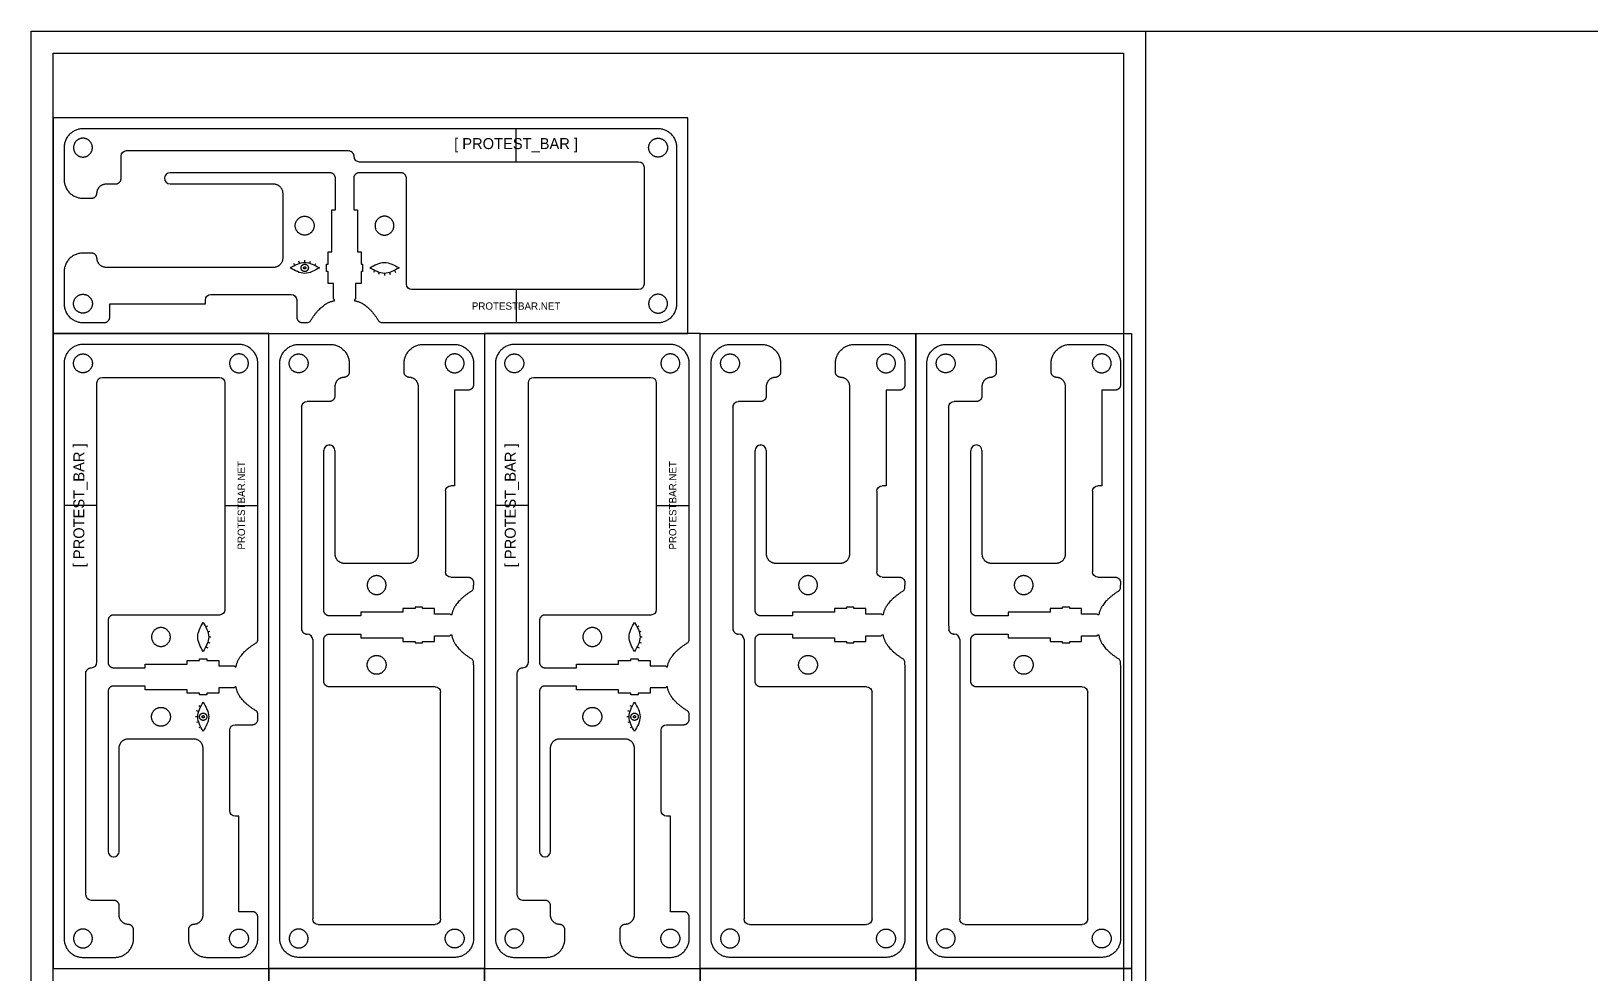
# Model space of a CAD drawing. Header units: millimetres. Extents: x 239 to 3341, y -97 to 676.
# Drawn here: x 2121.4 to 2548, y 255 to 512.8 of the extents above; entities that cross this region are included whole.
import ezdxf

# ---------------------------------------------------------------- set-up
doc = ezdxf.new("R2010")
doc.units = ezdxf.units.MM
doc.layers.add('Default', color=7, linetype='Continuous')
doc.layers.add('ESP', color=7, linetype='Continuous')

msp = doc.modelspace()

# ---------------------------------------------------------------- linework, layer by layer
at = {"color": 3}
for p, q in [((2193.44, 448.75), (2193.17, 449.28)), ((2194.76, 449.31), (2194.57, 449.88)), ((2196.17, 449.56), (2196.17, 450.15)), ((2197.58, 449.32), (2197.77, 449.88)), ((2198.91, 448.76), (2199.18, 449.29)), ((2215.26, 447.36), (2215, 446.83)), ((2216.59, 446.8), (2216.41, 446.23)), ((2218, 446.56), (2218, 445.96)), ((2219.41, 446.81), (2219.6, 446.24)), ((2220.74, 447.37), (2221.01, 446.84)), ((2169.1, 349.85), (2169.63, 350.12)), ((2287.1, 349.85), (2287.63, 350.12)), ((2169.67, 348.53), (2170.23, 348.71)), ((2169.67, 345.7), (2170.24, 345.52)), ((2169.92, 347.11), (2170.51, 347.12)), ((2287.67, 348.53), (2288.23, 348.71)), ((2287.67, 345.7), (2288.24, 345.52)), ((2287.92, 347.11), (2288.51, 347.12)), ((2169.11, 344.38), (2169.64, 344.11)), ((2287.11, 344.38), (2287.64, 344.11)), ((2166.91, 325.28), (2166.32, 325.28)), ((2167.15, 326.7), (2166.59, 326.88)), ((2167.72, 328.02), (2167.19, 328.29)), ((2284.91, 325.28), (2284.32, 325.28)), ((2285.15, 326.7), (2284.59, 326.88)), ((2285.72, 328.02), (2285.19, 328.29)), ((2167.16, 323.87), (2166.6, 323.68)), ((2167.73, 322.55), (2167.2, 322.28)), ((2285.16, 323.87), (2284.6, 323.68)), ((2285.73, 322.55), (2285.2, 322.28))]:
    msp.add_line(p, q, dxfattribs=at)
for points in [[(2192.17, 448.06), (2193.51, 448.81), (2196.18, 450.31), (2198.86, 448.81), (2200.2, 448.06)], [(2200.2, 448.06), (2198.86, 447.31), (2196.18, 445.81), (2193.51, 447.31), (2192.17, 448.06)], [(2213.98, 448.06), (2215.32, 448.81), (2217.99, 450.31), (2220.67, 448.81), (2222, 448.06)], [(2222, 448.06), (2220.67, 447.31), (2217.99, 445.81), (2215.32, 447.31), (2213.98, 448.06)], [(2168.41, 343.09), (2167.66, 344.43), (2166.16, 347.1), (2167.66, 349.78), (2168.41, 351.11)], [(2168.41, 351.11), (2169.16, 349.78), (2170.67, 347.1), (2169.16, 344.43), (2168.41, 343.09)], [(2286.41, 343.09), (2285.66, 344.43), (2284.16, 347.1), (2285.66, 349.78), (2286.41, 351.11)], [(2286.41, 351.11), (2287.16, 349.78), (2288.67, 347.1), (2287.16, 344.43), (2286.41, 343.09)], [(2168.41, 321.28), (2167.66, 322.62), (2166.16, 325.29), (2167.66, 327.97), (2168.41, 329.31)], [(2168.41, 329.31), (2169.16, 327.97), (2170.67, 325.29), (2169.16, 322.62), (2168.41, 321.28)], [(2286.41, 321.28), (2285.66, 322.62), (2284.16, 325.29), (2285.66, 327.97), (2286.41, 329.31)], [(2286.41, 329.31), (2287.16, 327.97), (2288.67, 325.29), (2287.16, 322.62), (2286.41, 321.28)]]:
    msp.add_open_spline(points, degree=3, dxfattribs=at)
for points, knots in [([(2197.18, 448.06), (2197.18, 449.06), (2196.18, 449.06), (2195.18, 449.06), (2195.18, 448.06), (2195.18, 447.06), (2196.18, 447.06), (2197.18, 447.06), (2197.18, 448.06)], [0, 0, 0, 1.570796, 1.570796, 3.141593, 3.141593, 4.712389, 4.712389, 6.283185, 6.283185, 6.283185]), ([(2196.48, 448.06), (2196.48, 448.36), (2196.18, 448.36), (2195.88, 448.36), (2195.88, 448.06), (2195.88, 447.76), (2196.18, 447.76), (2196.48, 447.76), (2196.48, 448.06)], [0, 0, 0, 0.471239, 0.471239, 0.942478, 0.942478, 1.413717, 1.413717, 1.884956, 1.884956, 1.884956]), ([(2168.41, 326.29), (2167.41, 326.29), (2167.41, 325.29), (2167.41, 324.29), (2168.41, 324.29), (2169.41, 324.29), (2169.41, 325.29), (2169.41, 326.29), (2168.41, 326.29)], [0, 0, 0, 1.570796, 1.570796, 3.141593, 3.141593, 4.712389, 4.712389, 6.283185, 6.283185, 6.283185]), ([(2168.41, 325.59), (2168.11, 325.59), (2168.11, 325.29), (2168.11, 324.99), (2168.41, 324.99), (2168.71, 324.99), (2168.71, 325.29), (2168.71, 325.59), (2168.41, 325.59)], [0, 0, 0, 0.471239, 0.471239, 0.942478, 0.942478, 1.413717, 1.413717, 1.884956, 1.884956, 1.884956]), ([(2286.41, 326.29), (2285.41, 326.29), (2285.41, 325.29), (2285.41, 324.29), (2286.41, 324.29), (2287.41, 324.29), (2287.41, 325.29), (2287.41, 326.29), (2286.41, 326.29)], [0, 0, 0, 1.570796, 1.570796, 3.141593, 3.141593, 4.712389, 4.712389, 6.283185, 6.283185, 6.283185]), ([(2286.41, 325.59), (2286.11, 325.59), (2286.11, 325.29), (2286.11, 324.99), (2286.41, 324.99), (2286.71, 324.99), (2286.71, 325.29), (2286.71, 325.59), (2286.41, 325.59)], [0, 0, 0, 0.471239, 0.471239, 0.942478, 0.942478, 1.413717, 1.413717, 1.884956, 1.884956, 1.884956])]:
    msp.add_rational_spline(points, [1, 0.707106781187, 1, 0.707106781187, 1, 0.707106781187, 1, 0.707106781187, 1], degree=2, knots=knots, dxfattribs=at)
at = {"layer": 'Default', "color": 5}
for p, q in [((2157.86, 472.57), (2157.86, 472.54)), ((2202.9, 399.61), (2202.93, 399.61)), ((2320.9, 399.61), (2320.93, 399.61)), ((2379.9, 399.61), (2379.93, 399.61)), ((2143.9, 286.97), (2143.93, 286.97)), ((2261.9, 286.97), (2261.93, 286.97))]:
    msp.add_line(p, q, dxfattribs=at)
at = {"layer": 'Default', "color": 1}
for points in [[(2132.94, 480.95), (2132.94, 483.53), (2135.52, 483.53), (2138.1, 483.53), (2138.1, 480.95), (2138.1, 478.37), (2135.52, 478.37), (2132.94, 478.37), (2132.94, 480.95)], [(2295.42, 480.95), (2295.42, 483.53), (2292.84, 483.53), (2290.26, 483.53), (2290.26, 480.95), (2290.26, 478.37), (2292.84, 478.37), (2295.42, 478.37), (2295.42, 480.95)], [(2193.59, 459.61), (2193.59, 457.03), (2196.17, 457.03), (2198.75, 457.03), (2198.75, 459.61), (2198.75, 462.19), (2196.17, 462.19), (2193.59, 462.19), (2193.59, 459.61)], [(2220.57, 459.61), (2220.57, 457.03), (2217.99, 457.03), (2215.41, 457.03), (2215.41, 459.61), (2215.41, 462.19), (2217.99, 462.19), (2220.57, 462.19), (2220.57, 459.61)], [(2132.94, 438.27), (2132.94, 435.69), (2135.52, 435.69), (2138.1, 435.69), (2138.1, 438.27), (2138.1, 440.85), (2135.52, 440.85), (2132.94, 440.85), (2132.94, 438.27)], [(2295.42, 438.27), (2295.42, 435.69), (2292.84, 435.69), (2290.26, 435.69), (2290.26, 438.27), (2290.26, 440.85), (2292.84, 440.85), (2295.42, 440.85), (2295.42, 438.27)], [(2135.52, 424.53), (2132.94, 424.53), (2132.94, 421.95), (2132.94, 419.37), (2135.52, 419.37), (2138.1, 419.37), (2138.1, 421.95), (2138.1, 424.53), (2135.52, 424.53)], [(2178.2, 424.53), (2180.78, 424.53), (2180.78, 421.95), (2180.78, 419.37), (2178.2, 419.37), (2175.62, 419.37), (2175.62, 421.95), (2175.62, 424.53), (2178.2, 424.53)], [(2194.52, 424.53), (2191.94, 424.53), (2191.94, 421.95), (2191.94, 419.37), (2194.52, 419.37), (2197.1, 419.37), (2197.1, 421.95), (2197.1, 424.53), (2194.52, 424.53)], [(2237.2, 424.53), (2239.78, 424.53), (2239.78, 421.95), (2239.78, 419.37), (2237.2, 419.37), (2234.62, 419.37), (2234.62, 421.95), (2234.62, 424.53), (2237.2, 424.53)], [(2253.52, 424.53), (2250.94, 424.53), (2250.94, 421.95), (2250.94, 419.37), (2253.52, 419.37), (2256.1, 419.37), (2256.1, 421.95), (2256.1, 424.53), (2253.52, 424.53)], [(2296.2, 424.53), (2298.78, 424.53), (2298.78, 421.95), (2298.78, 419.37), (2296.2, 419.37), (2293.62, 419.37), (2293.62, 421.95), (2293.62, 424.53), (2296.2, 424.53)], [(2312.52, 424.53), (2309.94, 424.53), (2309.94, 421.95), (2309.94, 419.37), (2312.52, 419.37), (2315.1, 419.37), (2315.1, 421.95), (2315.1, 424.53), (2312.52, 424.53)], [(2355.2, 424.53), (2357.78, 424.53), (2357.78, 421.95), (2357.78, 419.37), (2355.2, 419.37), (2352.62, 419.37), (2352.62, 421.95), (2352.62, 424.53), (2355.2, 424.53)], [(2371.52, 424.53), (2368.94, 424.53), (2368.94, 421.95), (2368.94, 419.37), (2371.52, 419.37), (2374.1, 419.37), (2374.1, 421.95), (2374.1, 424.53), (2371.52, 424.53)], [(2414.2, 424.53), (2416.78, 424.53), (2416.78, 421.95), (2416.78, 419.37), (2414.2, 419.37), (2411.62, 419.37), (2411.62, 421.95), (2411.62, 424.53), (2414.2, 424.53)], [(2215.86, 363.88), (2218.44, 363.88), (2218.44, 361.3), (2218.44, 358.72), (2215.86, 358.72), (2213.28, 358.72), (2213.28, 361.3), (2213.28, 363.88), (2215.86, 363.88)], [(2333.86, 363.88), (2336.44, 363.88), (2336.44, 361.3), (2336.44, 358.72), (2333.86, 358.72), (2331.28, 358.72), (2331.28, 361.3), (2331.28, 363.88), (2333.86, 363.88)], [(2392.86, 363.88), (2395.44, 363.88), (2395.44, 361.3), (2395.44, 358.72), (2392.86, 358.72), (2390.28, 358.72), (2390.28, 361.3), (2390.28, 363.88), (2392.86, 363.88)], [(2156.86, 349.68), (2159.44, 349.68), (2159.44, 347.1), (2159.44, 344.52), (2156.86, 344.52), (2154.28, 344.52), (2154.28, 347.1), (2154.28, 349.68), (2156.86, 349.68)], [(2274.86, 349.68), (2277.44, 349.68), (2277.44, 347.1), (2277.44, 344.52), (2274.86, 344.52), (2272.28, 344.52), (2272.28, 347.1), (2272.28, 349.68), (2274.86, 349.68)], [(2215.86, 336.9), (2218.44, 336.9), (2218.44, 339.48), (2218.44, 342.06), (2215.86, 342.06), (2213.28, 342.06), (2213.28, 339.48), (2213.28, 336.9), (2215.86, 336.9)], [(2333.86, 336.9), (2336.44, 336.9), (2336.44, 339.48), (2336.44, 342.06), (2333.86, 342.06), (2331.28, 342.06), (2331.28, 339.48), (2331.28, 336.9), (2333.86, 336.9)], [(2392.86, 336.9), (2395.44, 336.9), (2395.44, 339.48), (2395.44, 342.06), (2392.86, 342.06), (2390.28, 342.06), (2390.28, 339.48), (2390.28, 336.9), (2392.86, 336.9)], [(2156.86, 322.7), (2159.44, 322.7), (2159.44, 325.28), (2159.44, 327.86), (2156.86, 327.86), (2154.28, 327.86), (2154.28, 325.28), (2154.28, 322.7), (2156.86, 322.7)], [(2274.86, 322.7), (2277.44, 322.7), (2277.44, 325.28), (2277.44, 327.86), (2274.86, 327.86), (2272.28, 327.86), (2272.28, 325.28), (2272.28, 322.7), (2274.86, 322.7)], [(2135.52, 262.05), (2132.94, 262.05), (2132.94, 264.63), (2132.94, 267.21), (2135.52, 267.21), (2138.1, 267.21), (2138.1, 264.63), (2138.1, 262.05), (2135.52, 262.05)], [(2178.2, 262.05), (2180.78, 262.05), (2180.78, 264.63), (2180.78, 267.21), (2178.2, 267.21), (2175.62, 267.21), (2175.62, 264.63), (2175.62, 262.05), (2178.2, 262.05)], [(2194.52, 262.05), (2191.94, 262.05), (2191.94, 264.63), (2191.94, 267.21), (2194.52, 267.21), (2197.1, 267.21), (2197.1, 264.63), (2197.1, 262.05), (2194.52, 262.05)], [(2237.2, 262.05), (2239.78, 262.05), (2239.78, 264.63), (2239.78, 267.21), (2237.2, 267.21), (2234.62, 267.21), (2234.62, 264.63), (2234.62, 262.05), (2237.2, 262.05)], [(2253.52, 262.05), (2250.94, 262.05), (2250.94, 264.63), (2250.94, 267.21), (2253.52, 267.21), (2256.1, 267.21), (2256.1, 264.63), (2256.1, 262.05), (2253.52, 262.05)], [(2296.2, 262.05), (2298.78, 262.05), (2298.78, 264.63), (2298.78, 267.21), (2296.2, 267.21), (2293.62, 267.21), (2293.62, 264.63), (2293.62, 262.05), (2296.2, 262.05)], [(2312.52, 262.05), (2309.94, 262.05), (2309.94, 264.63), (2309.94, 267.21), (2312.52, 267.21), (2315.1, 267.21), (2315.1, 264.63), (2315.1, 262.05), (2312.52, 262.05)], [(2355.2, 262.05), (2357.78, 262.05), (2357.78, 264.63), (2357.78, 267.21), (2355.2, 267.21), (2352.62, 267.21), (2352.62, 264.63), (2352.62, 262.05), (2355.2, 262.05)], [(2371.52, 262.05), (2368.94, 262.05), (2368.94, 264.63), (2368.94, 267.21), (2371.52, 267.21), (2374.1, 267.21), (2374.1, 264.63), (2374.1, 262.05), (2371.52, 262.05)], [(2414.2, 262.05), (2416.78, 262.05), (2416.78, 264.63), (2416.78, 267.21), (2414.2, 267.21), (2411.62, 267.21), (2411.62, 264.63), (2411.62, 262.05), (2414.2, 262.05)]]:
    msp.add_rational_spline(points, [1, 0.707106781187, 1, 0.707106781187, 1, 0.707106781187, 1, 0.707106781187, 1], degree=2, knots=[0, 0, 0, 4.052164, 4.052164, 8.104327, 8.104327, 12.156491, 12.156491, 16.208655, 16.208655, 16.208655], dxfattribs=at)
at = {"layer": 'ESP'}
for p, q in [((2254, 477.11), (2254, 486.11)), ((2254, 442.11), (2254, 433.11)), ((2139.36, 383.11), (2130.36, 383.11)), ((2174.36, 383.11), (2183.36, 383.11)), ((2257.36, 383.11), (2248.36, 383.11)), ((2292.36, 383.11), (2301.36, 383.11))]:
    msp.add_line(p, q, dxfattribs=at)
at = {"layer": 'ESP', "color": 5}
for p, q in [((2130.36, 480.95), (2130.36, 472.27)), ((2298, 438.27), (2298, 480.95)), ((2222.5, 474.07), (2211.08, 474.07)), ((2135.52, 467.11), (2137.86, 467.11)), ((2190.16, 468.5), (2190.16, 450.72)), ((2137.86, 452.11), (2135.52, 452.11)), ((2187.62, 448.18), (2141.9, 448.18)), ((2130.36, 446.95), (2130.36, 438.27)), ((2135.52, 433.11), (2141.35, 433.11)), ((2195.5, 433.11), (2196.16, 433.11)), ((2178.2, 427.11), (2135.52, 427.11)), ((2194.52, 427.11), (2203.2, 427.11)), ((2228.52, 427.11), (2237.2, 427.11)), ((2296.2, 427.11), (2253.52, 427.11)), ((2312.52, 427.11), (2321.2, 427.11)), ((2346.52, 427.11), (2355.2, 427.11)), ((2371.52, 427.11), (2380.2, 427.11)), ((2405.52, 427.11), (2414.2, 427.11)), ((2208.36, 421.95), (2208.36, 419.61)), ((2223.36, 419.61), (2223.36, 421.95)), ((2242.36, 421.95), (2242.36, 416.12)), ((2326.36, 421.95), (2326.36, 419.61)), ((2341.36, 419.61), (2341.36, 421.95)), ((2360.36, 421.95), (2360.36, 416.12)), ((2385.36, 421.95), (2385.36, 419.61)), ((2400.36, 419.61), (2400.36, 421.95)), ((2419.36, 421.95), (2419.36, 416.12)), ((2227.29, 369.85), (2227.29, 415.57)), ((2345.29, 369.85), (2345.29, 415.57)), ((2404.29, 369.85), (2404.29, 415.57)), ((2206.97, 367.31), (2224.75, 367.31)), ((2324.97, 367.31), (2342.75, 367.31)), ((2383.97, 367.31), (2401.75, 367.31)), ((2242.36, 361.97), (2242.36, 361.31)), ((2360.36, 361.97), (2360.36, 361.31)), ((2419.36, 361.97), (2419.36, 361.31)), ((2142.4, 351.61), (2142.4, 340.19)), ((2260.4, 351.61), (2260.4, 340.19)), ((2201.4, 334.97), (2201.4, 346.39)), ((2319.4, 334.97), (2319.4, 346.39)), ((2378.4, 334.97), (2378.4, 346.39)), ((2183.36, 324.61), (2183.36, 325.27)), ((2301.36, 324.61), (2301.36, 325.27)), ((2147.97, 319.27), (2165.75, 319.27)), ((2168.29, 316.73), (2168.29, 271.01)), ((2265.97, 319.27), (2283.75, 319.27)), ((2286.29, 316.73), (2286.29, 271.01)), ((2183.36, 264.63), (2183.36, 270.46)), ((2301.36, 264.63), (2301.36, 270.46)), ((2149.36, 264.63), (2149.36, 266.98)), ((2164.36, 266.98), (2164.36, 264.63)), ((2267.36, 264.63), (2267.36, 266.98)), ((2282.36, 266.98), (2282.36, 264.63)), ((2135.52, 259.47), (2144.2, 259.47)), ((2169.52, 259.47), (2178.2, 259.47)), ((2237.2, 259.47), (2194.52, 259.47)), ((2253.52, 259.47), (2262.2, 259.47)), ((2287.52, 259.47), (2296.2, 259.47)), ((2355.2, 259.47), (2312.52, 259.47)), ((2414.2, 259.47), (2371.52, 259.47))]:
    msp.add_line(p, q, dxfattribs=at)
at = {"layer": 'ESP'}
for points in [[(2121.36, 512.8), (3340.56, 512.8), (3340.56, -96.8), (2121.36, -96.8)], [(2121.36, -96.8), (2121.36, 512.8), (2426.16, 512.8), (2426.16, -96.8)], [(2127.36, -90.8), (2127.36, 506.8), (2420.16, 506.8), (2420.16, -90.8)], [(2127.36, 430.11), (2301, 430.11), (2301, 489.11), (2127.36, 489.11)], [(2186.36, 256.47), (2186.36, 430.11), (2127.36, 430.11), (2127.36, 256.47)], [(2245.36, 430.11), (2245.36, 256.47), (2186.36, 256.47), (2186.36, 430.11)], [(2304.36, 256.47), (2304.36, 430.11), (2245.36, 430.11), (2245.36, 256.47)], [(2363.36, 430.11), (2363.36, 256.47), (2304.36, 256.47), (2304.36, 430.11)], [(2422.36, 430.11), (2422.36, 256.47), (2363.36, 256.47), (2363.36, 430.11)], [(2186.36, 256.47), (2186.36, 82.84), (2127.36, 82.84), (2127.36, 256.47)], [(2245.36, 256.47), (2245.36, 82.84), (2186.36, 82.84), (2186.36, 256.47)], [(2304.36, 256.47), (2304.36, 82.84), (2245.36, 82.84), (2245.36, 256.47)], [(2363.36, 256.47), (2363.36, 82.84), (2304.36, 82.84), (2304.36, 256.47)], [(2422.36, 256.47), (2422.36, 82.84), (2363.36, 82.84), (2363.36, 256.47)]]:
    msp.add_lwpolyline(points, close=True, dxfattribs=at)
at = {"layer": 'ESP', "color": 5}
for points in [[(2292.84, 486.11), (2135.52, 486.11)], [(2145.96, 472.54), (2145.96, 478.64)], [(2211.08, 477.11), (2287.5, 477.11)], [(2289, 475.61), (2289, 443.61)], [(2204.34, 439.09), (2204.34, 439.31), (2204.08, 439.56), (2204.08, 443.8), (2202.58, 443.8), (2202.58, 447.04), (2202.18, 447.04), (2202.18, 449.07), (2202.58, 449.07), (2202.58, 452.41), (2203.58, 452.41), (2203.58, 463.9), (2204.58, 463.9), (2204.58, 472.57)], [(2209.58, 472.57), (2209.58, 463.9), (2210.58, 463.9), (2210.58, 452.41), (2211.58, 452.41), (2211.58, 449.07), (2211.98, 449.07), (2211.98, 447.04), (2211.58, 447.04), (2211.58, 443.8), (2210.08, 443.8), (2210.08, 439.56), (2209.82, 439.31), (2209.82, 439.09)], [(2224, 443.61), (2224, 472.57)], [(2170.5, 440.81), (2192.5, 440.81)], [(2287.5, 442.11), (2225.5, 442.11)], [(2142.85, 434.61), (2142.85, 438.27), (2169, 438.27), (2169, 439.31)], [(2194, 439.31), (2194, 434.61)], [(2218, 433.11), (2292.84, 433.11)], [(2130.36, 421.95), (2130.36, 264.63)], [(2140.86, 418.11), (2172.86, 418.11)], [(2183.36, 347.11), (2183.36, 421.95)], [(2189.36, 264.63), (2189.36, 421.95)], [(2248.36, 421.95), (2248.36, 264.63)], [(2258.86, 418.11), (2290.86, 418.11)], [(2301.36, 347.11), (2301.36, 421.95)], [(2307.36, 264.63), (2307.36, 421.95)], [(2366.36, 264.63), (2366.36, 421.95)], [(2139.36, 340.19), (2139.36, 416.61)], [(2174.36, 416.61), (2174.36, 354.61)], [(2240.86, 414.62), (2237.2, 414.62), (2237.2, 388.47), (2236.16, 388.47)], [(2257.36, 340.19), (2257.36, 416.61)], [(2292.36, 416.61), (2292.36, 354.61)], [(2358.86, 414.62), (2355.2, 414.62), (2355.2, 388.47), (2354.16, 388.47)], [(2417.86, 414.62), (2414.2, 414.62), (2414.2, 388.47), (2413.16, 388.47)], [(2202.93, 411.51), (2196.83, 411.51)], [(2320.93, 411.51), (2314.83, 411.51)], [(2379.93, 411.51), (2373.83, 411.51)], [(2234.66, 386.97), (2234.66, 364.97)], [(2352.66, 386.97), (2352.66, 364.97)], [(2411.66, 386.97), (2411.66, 364.97)], [(2236.16, 363.47), (2240.86, 363.47)], [(2354.16, 363.47), (2358.86, 363.47)], [(2413.16, 363.47), (2417.86, 363.47)], [(2236.39, 353.13), (2236.17, 353.13), (2235.91, 353.39), (2231.67, 353.39), (2231.67, 354.89), (2228.43, 354.89), (2228.43, 355.29), (2226.4, 355.29), (2226.4, 354.89), (2223.06, 354.89), (2223.06, 353.89), (2211.57, 353.89), (2211.57, 352.89), (2202.9, 352.89)], [(2354.39, 353.13), (2354.17, 353.13), (2353.91, 353.39), (2349.67, 353.39), (2349.67, 354.89), (2346.43, 354.89), (2346.43, 355.29), (2344.4, 355.29), (2344.4, 354.89), (2341.06, 354.89), (2341.06, 353.89), (2329.57, 353.89), (2329.57, 352.89), (2320.9, 352.89)], [(2413.39, 353.13), (2413.17, 353.13), (2412.91, 353.39), (2408.67, 353.39), (2408.67, 354.89), (2405.43, 354.89), (2405.43, 355.29), (2403.4, 355.29), (2403.4, 354.89), (2400.06, 354.89), (2400.06, 353.89), (2388.57, 353.89), (2388.57, 352.89), (2379.9, 352.89)], [(2172.86, 353.11), (2143.9, 353.11)], [(2290.86, 353.11), (2261.9, 353.11)], [(2198.36, 346.39), (2198.36, 269.97)], [(2202.9, 347.89), (2211.57, 347.89), (2211.57, 346.89), (2223.06, 346.89), (2223.06, 345.9), (2226.4, 345.9), (2226.4, 345.49), (2228.43, 345.49), (2228.43, 345.9), (2231.67, 345.9), (2231.67, 347.39), (2235.91, 347.39), (2236.17, 347.65), (2236.39, 347.65)], [(2316.36, 346.39), (2316.36, 269.97)], [(2320.9, 347.89), (2329.57, 347.89), (2329.57, 346.89), (2341.06, 346.89), (2341.06, 345.9), (2344.4, 345.9), (2344.4, 345.49), (2346.43, 345.49), (2346.43, 345.9), (2349.67, 345.9), (2349.67, 347.39), (2353.91, 347.39), (2354.17, 347.65), (2354.39, 347.65)], [(2375.36, 346.39), (2375.36, 269.97)], [(2379.9, 347.89), (2388.57, 347.89), (2388.57, 346.89), (2400.06, 346.89), (2400.06, 345.9), (2403.4, 345.9), (2403.4, 345.49), (2405.43, 345.49), (2405.43, 345.9), (2408.67, 345.9), (2408.67, 347.39), (2412.91, 347.39), (2413.17, 347.65), (2413.39, 347.65)], [(2143.9, 338.69), (2152.57, 338.69), (2152.57, 339.69), (2164.06, 339.69), (2164.06, 340.69), (2167.4, 340.69), (2167.4, 341.09), (2169.43, 341.09), (2169.43, 340.69), (2172.67, 340.69), (2172.67, 339.19), (2176.91, 339.19), (2177.17, 338.93), (2177.39, 338.93)], [(2242.36, 339.47), (2242.36, 264.63)], [(2261.9, 338.69), (2270.57, 338.69), (2270.57, 339.69), (2282.06, 339.69), (2282.06, 340.69), (2285.4, 340.69), (2285.4, 341.09), (2287.43, 341.09), (2287.43, 340.69), (2290.67, 340.69), (2290.67, 339.19), (2294.91, 339.19), (2295.17, 338.93), (2295.39, 338.93)], [(2360.36, 339.47), (2360.36, 264.63)], [(2419.36, 339.47), (2419.36, 264.63)], [(2177.39, 333.45), (2177.17, 333.45), (2176.91, 333.19), (2172.67, 333.19), (2172.67, 331.7), (2169.43, 331.7), (2169.43, 331.29), (2167.4, 331.29), (2167.4, 331.7), (2164.06, 331.7), (2164.06, 332.69), (2152.57, 332.69), (2152.57, 333.69), (2143.9, 333.69)], [(2231.86, 333.47), (2202.9, 333.47)], [(2295.39, 333.45), (2295.17, 333.45), (2294.91, 333.19), (2290.67, 333.19), (2290.67, 331.7), (2287.43, 331.7), (2287.43, 331.29), (2285.4, 331.29), (2285.4, 331.7), (2282.06, 331.7), (2282.06, 332.69), (2270.57, 332.69), (2270.57, 333.69), (2261.9, 333.69)], [(2349.86, 333.47), (2320.9, 333.47)], [(2408.86, 333.47), (2379.9, 333.47)], [(2233.36, 269.97), (2233.36, 331.97)], [(2351.36, 269.97), (2351.36, 331.97)], [(2410.36, 269.97), (2410.36, 331.97)], [(2175.66, 299.61), (2175.66, 321.61)], [(2177.16, 323.11), (2181.86, 323.11)], [(2293.66, 299.61), (2293.66, 321.61)], [(2295.16, 323.11), (2299.86, 323.11)], [(2181.86, 271.96), (2178.2, 271.96), (2178.2, 298.11), (2177.16, 298.11)], [(2299.86, 271.96), (2296.2, 271.96), (2296.2, 298.11), (2295.16, 298.11)], [(2143.93, 275.07), (2137.83, 275.07)], [(2261.93, 275.07), (2255.83, 275.07)], [(2199.86, 268.47), (2231.86, 268.47)], [(2317.86, 268.47), (2349.86, 268.47)], [(2376.86, 268.47), (2408.86, 268.47)]]:
    msp.add_lwpolyline(points, dxfattribs=at)
for points in [[(2209.58, 478.61), (2209.58, 478.64)], [(2196.86, 347.89), (2196.83, 347.89)], [(2314.86, 347.89), (2314.83, 347.89)], [(2373.86, 347.89), (2373.83, 347.89)], [(2137.86, 338.69), (2137.83, 338.69)], [(2255.86, 338.69), (2255.83, 338.69)]]:
    msp.add_lwpolyline(points, close=True, dxfattribs=at)
at = {"layer": 'ESP', "color": 5, "extrusion": (0, 0, -1)}
for centre, start, end in [((-2147.46, 478.64), 0, 90), ((-2287.5, 475.61), 90, 180), ((-2170.5, 439.31), 0, 90), ((-2192.5, 439.31), 90, 180), ((-2225.5, 443.61), 270, 0), ((-2287.5, 443.61), 180, 270), ((-2140.86, 416.61), 0, 90), ((-2172.86, 416.61), 90, 180), ((-2258.86, 416.61), 0, 90), ((-2290.86, 416.61), 90, 180), ((-2196.83, 410.01), 0, 90), ((-2314.83, 410.01), 0, 90), ((-2373.83, 410.01), 0, 90), ((-2236.16, 386.97), 360, 90), ((-2354.16, 386.97), 360, 90), ((-2413.16, 386.97), 360, 90), ((-2236.16, 364.97), 270, 0), ((-2354.16, 364.97), 270, 0), ((-2413.16, 364.97), 270, 0), ((-2172.86, 354.61), 180, 270), ((-2290.86, 354.61), 180, 270), ((-2231.86, 331.97), 90, 180), ((-2349.86, 331.97), 90, 180), ((-2408.86, 331.97), 90, 180), ((-2177.16, 321.61), 0, 90), ((-2295.16, 321.61), 0, 90), ((-2177.16, 299.61), 270, 0), ((-2295.16, 299.61), 270, 0), ((-2137.83, 276.57), 270, 0), ((-2255.83, 276.57), 270, 0), ((-2199.86, 269.97), 270, 0), ((-2231.86, 269.97), 180, 270), ((-2317.86, 269.97), 270, 0), ((-2349.86, 269.97), 180, 270), ((-2376.86, 269.97), 270, 0), ((-2408.86, 269.97), 180, 270)]:
    msp.add_arc(centre, 1.5, start, end, dxfattribs=at)
at = {"layer": 'ESP', "color": 5}
for centre, radius, start, end in [((2211.08, 478.61), 1.5, 180, 270), ((2159.36, 472.56), 1.52, 90, 270), ((2196.16, 443.56), 10.45, 270, 275.0479), ((2197, 434.06), 0.914, 275.0479, 328.5465), ((2217.16, 434.06), 0.914, 211.4535, 264.953), ((2218, 443.56), 10.45, 264.953, 270), ((2202.92, 398.11), 1.52, 0, 180), ((2320.92, 398.11), 1.52, 0, 180), ((2379.92, 398.11), 1.52, 0, 180), ((2241.41, 360.47), 0.914, 301.4535, 354.9521), ((2231.91, 361.31), 10.45, 354.9521, 0), ((2359.41, 360.47), 0.914, 301.4535, 354.9521), ((2349.91, 361.31), 10.45, 354.9521, 0), ((2418.41, 360.47), 0.914, 301.4535, 354.9521), ((2408.91, 361.31), 10.45, 354.9521, 0), ((2182.41, 346.27), 0.914, 301.4535, 354.953), ((2172.91, 347.11), 10.45, 354.953, 0), ((2196.86, 346.39), 1.5, 0, 90), ((2300.41, 346.27), 0.914, 301.4535, 354.953), ((2290.91, 347.11), 10.45, 354.953, 0), ((2314.86, 346.39), 1.5, 0, 90), ((2373.86, 346.39), 1.5, 0, 90), ((2137.86, 340.19), 1.5, 270, 0), ((2241.41, 340.31), 0.914, 5.047, 58.5465), ((2231.91, 339.47), 10.45, 0, 5.047), ((2255.86, 340.19), 1.5, 270, 0), ((2359.41, 340.31), 0.914, 5.047, 58.5465), ((2349.91, 339.47), 10.45, 0, 5.047), ((2418.41, 340.31), 0.914, 5.047, 58.5465), ((2408.91, 339.47), 10.45, 0, 5.047), ((2182.41, 326.11), 0.914, 5.0479, 58.5465), ((2172.91, 325.27), 10.45, 0, 5.0479), ((2300.41, 326.11), 0.914, 5.0479, 58.5465), ((2290.91, 325.27), 10.45, 0, 5.0479), ((2143.92, 288.47), 1.52, 180, 0), ((2261.92, 288.47), 1.52, 180, 0)]:
    msp.add_arc(centre, radius, start, end, dxfattribs=at)
for points, weights in [([(2135.52, 486.11), (2130.36, 486.11), (2130.36, 480.95)], [1, 0.707106781187, 1]), ([(2298, 480.95), (2298, 486.11), (2292.84, 486.11)], [1, 0.707106781187, 1]), ([(2204.58, 472.57), (2204.58, 474.07), (2203.08, 474.07)], [1.00000237525, 0.707108460738, 1.00000237525]), ([(2211.08, 474.07), (2209.58, 474.07), (2209.58, 472.57)], [1, 0.707106781186, 1]), ([(2224, 472.57), (2224, 474.07), (2222.5, 474.07)], [1, 0.707106781186, 1]), ([(2130.36, 472.27), (2130.36, 467.11), (2135.52, 467.11)], [1, 0.707106781186, 1]), ([(2139.36, 468.57), (2139.43, 471.04), (2141.9, 471.04)], [1, 0.716668585461, 1]), ([(2144.46, 471.04), (2145.96, 471.04), (2145.96, 472.54)], [1, 0.707106781187, 1]), ([(2187.62, 471.04), (2190.16, 471.04), (2190.16, 468.5)], [1.00000237525, 0.707108460738, 1.00000237525]), ([(2137.86, 467.11), (2139.32, 467.11), (2139.36, 468.57)], [1, 0.716668585461, 1]), ([(2135.52, 452.11), (2130.36, 452.11), (2130.36, 446.95)], [1.00000237525, 0.707108460739, 1.00000237525]), ([(2139.36, 450.65), (2139.32, 452.11), (2137.86, 452.11)], [1.00000237525, 0.716670287724, 1.00000237525]), ([(2141.9, 448.18), (2139.43, 448.18), (2139.36, 450.65)], [1.00000237525, 0.716670287724, 1.00000237525]), ([(2190.16, 450.72), (2190.16, 448.18), (2187.62, 448.18)], [1.00000237525, 0.707108460738, 1.00000237525]), ([(2130.36, 438.27), (2130.36, 433.11), (2135.52, 433.11)], [1.00000237525, 0.707108460738, 1.00000237525]), ([(2197.78, 433.58), (2200.8, 438.52), (2204.34, 439.09)], [1.00000237525, 0.979066609271, 1.00000237525]), ([(2209.82, 439.09), (2213.36, 438.52), (2216.38, 433.58)], [1, 0.979064273689, 1]), ([(2292.84, 433.11), (2298, 433.11), (2298, 438.27)], [1, 0.707106781187, 1]), ([(2141.35, 433.11), (2142.85, 433.11), (2142.85, 434.61)], [1.00000237525, 0.707108460738, 1.00000237525]), ([(2194, 434.61), (2194, 433.11), (2195.5, 433.11)], [1, 0.707106781187, 1]), ([(2135.52, 427.11), (2130.36, 427.11), (2130.36, 421.95)], [1, 0.707106781187, 1]), ([(2183.36, 421.95), (2183.36, 427.11), (2178.2, 427.11)], [1, 0.707106781187, 1]), ([(2189.36, 421.95), (2189.36, 427.11), (2194.52, 427.11)], [1, 0.707106781187, 1]), ([(2203.2, 427.11), (2208.36, 427.11), (2208.36, 421.95)], [1, 0.707106781186, 1]), ([(2223.36, 421.95), (2223.36, 427.11), (2228.52, 427.11)], [1.00000237525, 0.707108460739, 1.00000237525]), ([(2237.2, 427.11), (2242.36, 427.11), (2242.36, 421.95)], [1.00000237525, 0.707108460738, 1.00000237525]), ([(2253.52, 427.11), (2248.36, 427.11), (2248.36, 421.95)], [1, 0.707106781187, 1]), ([(2301.36, 421.95), (2301.36, 427.11), (2296.2, 427.11)], [1, 0.707106781187, 1]), ([(2307.36, 421.95), (2307.36, 427.11), (2312.52, 427.11)], [1, 0.707106781187, 1]), ([(2321.2, 427.11), (2326.36, 427.11), (2326.36, 421.95)], [1, 0.707106781186, 1]), ([(2341.36, 421.95), (2341.36, 427.11), (2346.52, 427.11)], [1.00000237525, 0.707108460739, 1.00000237525]), ([(2355.2, 427.11), (2360.36, 427.11), (2360.36, 421.95)], [1.00000237525, 0.707108460738, 1.00000237525]), ([(2366.36, 421.95), (2366.36, 427.11), (2371.52, 427.11)], [1, 0.707106781187, 1]), ([(2380.2, 427.11), (2385.36, 427.11), (2385.36, 421.95)], [1, 0.707106781186, 1]), ([(2400.36, 421.95), (2400.36, 427.11), (2405.52, 427.11)], [1.00000237525, 0.707108460739, 1.00000237525]), ([(2414.2, 427.11), (2419.36, 427.11), (2419.36, 421.95)], [1.00000237525, 0.707108460738, 1.00000237525]), ([(2206.9, 418.11), (2204.43, 418.04), (2204.43, 415.57)], [1, 0.716668585461, 1]), ([(2208.36, 419.61), (2208.36, 418.15), (2206.9, 418.11)], [1, 0.716668585461, 1]), ([(2224.82, 418.11), (2223.36, 418.15), (2223.36, 419.61)], [1.00000237525, 0.716670287724, 1.00000237525]), ([(2227.29, 415.57), (2227.29, 418.04), (2224.82, 418.11)], [1.00000237525, 0.716670287724, 1.00000237525]), ([(2324.9, 418.11), (2322.43, 418.04), (2322.43, 415.57)], [1, 0.716668585461, 1]), ([(2326.36, 419.61), (2326.36, 418.15), (2324.9, 418.11)], [1, 0.716668585461, 1]), ([(2342.82, 418.11), (2341.36, 418.15), (2341.36, 419.61)], [1.00000237525, 0.716670287724, 1.00000237525]), ([(2345.29, 415.57), (2345.29, 418.04), (2342.82, 418.11)], [1.00000237525, 0.716670287724, 1.00000237525]), ([(2383.9, 418.11), (2381.43, 418.04), (2381.43, 415.57)], [1, 0.716668585461, 1]), ([(2385.36, 419.61), (2385.36, 418.15), (2383.9, 418.11)], [1, 0.716668585461, 1]), ([(2401.82, 418.11), (2400.36, 418.15), (2400.36, 419.61)], [1.00000237525, 0.716670287724, 1.00000237525]), ([(2404.29, 415.57), (2404.29, 418.04), (2401.82, 418.11)], [1.00000237525, 0.716670287724, 1.00000237525]), ([(2242.36, 416.12), (2242.36, 414.62), (2240.86, 414.62)], [1.00000237525, 0.707108460738, 1.00000237525]), ([(2360.36, 416.12), (2360.36, 414.62), (2358.86, 414.62)], [1.00000237525, 0.707108460738, 1.00000237525]), ([(2419.36, 416.12), (2419.36, 414.62), (2417.86, 414.62)], [1.00000237525, 0.707108460738, 1.00000237525]), ([(2204.43, 413.01), (2204.43, 411.51), (2202.93, 411.51)], [1, 0.707106781187, 1]), ([(2322.43, 413.01), (2322.43, 411.51), (2320.93, 411.51)], [1, 0.707106781187, 1]), ([(2381.43, 413.01), (2381.43, 411.51), (2379.93, 411.51)], [1, 0.707106781187, 1]), ([(2204.43, 369.85), (2204.43, 367.31), (2206.97, 367.31)], [1.00000237525, 0.707108460738, 1.00000237525]), ([(2224.75, 367.31), (2227.29, 367.31), (2227.29, 369.85)], [1.00000237525, 0.707108460738, 1.00000237525]), ([(2322.43, 369.85), (2322.43, 367.31), (2324.97, 367.31)], [1.00000237525, 0.707108460738, 1.00000237525]), ([(2342.75, 367.31), (2345.29, 367.31), (2345.29, 369.85)], [1.00000237525, 0.707108460738, 1.00000237525]), ([(2381.43, 369.85), (2381.43, 367.31), (2383.97, 367.31)], [1.00000237525, 0.707108460738, 1.00000237525]), ([(2401.75, 367.31), (2404.29, 367.31), (2404.29, 369.85)], [1.00000237525, 0.707108460738, 1.00000237525]), ([(2240.86, 363.47), (2242.36, 363.47), (2242.36, 361.97)], [1, 0.707106781187, 1]), ([(2358.86, 363.47), (2360.36, 363.47), (2360.36, 361.97)], [1, 0.707106781187, 1]), ([(2417.86, 363.47), (2419.36, 363.47), (2419.36, 361.97)], [1, 0.707106781187, 1]), ([(2241.89, 359.69), (2236.96, 356.67), (2236.39, 353.13)], [1.00000237525, 0.979066609271, 1.00000237525]), ([(2359.89, 359.69), (2354.96, 356.67), (2354.39, 353.13)], [1.00000237525, 0.979066609271, 1.00000237525]), ([(2418.89, 359.69), (2413.96, 356.67), (2413.39, 353.13)], [1.00000237525, 0.979066609271, 1.00000237525]), ([(2202.9, 352.89), (2201.4, 352.89), (2201.4, 354.39)], [1.00000237525, 0.707108460738, 1.00000237525]), ([(2320.9, 352.89), (2319.4, 352.89), (2319.4, 354.39)], [1.00000237525, 0.707108460738, 1.00000237525]), ([(2379.9, 352.89), (2378.4, 352.89), (2378.4, 354.39)], [1.00000237525, 0.707108460738, 1.00000237525]), ([(2143.9, 353.11), (2142.4, 353.11), (2142.4, 351.61)], [1, 0.707106781186, 1]), ([(2261.9, 353.11), (2260.4, 353.11), (2260.4, 351.61)], [1, 0.707106781186, 1]), ([(2201.4, 346.39), (2201.4, 347.89), (2202.9, 347.89)], [1, 0.707106781186, 1]), ([(2236.39, 347.65), (2236.96, 344.11), (2241.89, 341.09)], [1, 0.979064273689, 1]), ([(2319.4, 346.39), (2319.4, 347.89), (2320.9, 347.89)], [1, 0.707106781186, 1]), ([(2354.39, 347.65), (2354.96, 344.11), (2359.89, 341.09)], [1, 0.979064273689, 1]), ([(2378.4, 346.39), (2378.4, 347.89), (2379.9, 347.89)], [1, 0.707106781186, 1]), ([(2413.39, 347.65), (2413.96, 344.11), (2418.89, 341.09)], [1, 0.979064273689, 1]), ([(2177.39, 338.93), (2177.96, 342.47), (2182.89, 345.49)], [1, 0.979064273689, 1]), ([(2295.39, 338.93), (2295.96, 342.47), (2300.89, 345.49)], [1, 0.979064273689, 1]), ([(2142.4, 340.19), (2142.4, 338.69), (2143.9, 338.69)], [1, 0.707106781186, 1]), ([(2260.4, 340.19), (2260.4, 338.69), (2261.9, 338.69)], [1, 0.707106781186, 1]), ([(2143.9, 333.69), (2142.4, 333.69), (2142.4, 332.19)], [1.00000237525, 0.707108460738, 1.00000237525]), ([(2182.89, 326.89), (2177.96, 329.91), (2177.39, 333.45)], [1.00000237525, 0.979066609271, 1.00000237525]), ([(2202.9, 333.47), (2201.4, 333.47), (2201.4, 334.97)], [1, 0.707106781186, 1]), ([(2261.9, 333.69), (2260.4, 333.69), (2260.4, 332.19)], [1.00000237525, 0.707108460738, 1.00000237525]), ([(2300.89, 326.89), (2295.96, 329.91), (2295.39, 333.45)], [1.00000237525, 0.979066609271, 1.00000237525]), ([(2320.9, 333.47), (2319.4, 333.47), (2319.4, 334.97)], [1, 0.707106781186, 1]), ([(2379.9, 333.47), (2378.4, 333.47), (2378.4, 334.97)], [1, 0.707106781186, 1]), ([(2181.86, 323.11), (2183.36, 323.11), (2183.36, 324.61)], [1, 0.707106781187, 1]), ([(2299.86, 323.11), (2301.36, 323.11), (2301.36, 324.61)], [1, 0.707106781187, 1]), ([(2145.43, 316.73), (2145.43, 319.27), (2147.97, 319.27)], [1.00000237525, 0.707108460738, 1.00000237525]), ([(2165.75, 319.27), (2168.29, 319.27), (2168.29, 316.73)], [1.00000237525, 0.707108460738, 1.00000237525]), ([(2263.43, 316.73), (2263.43, 319.27), (2265.97, 319.27)], [1.00000237525, 0.707108460738, 1.00000237525]), ([(2283.75, 319.27), (2286.29, 319.27), (2286.29, 316.73)], [1.00000237525, 0.707108460738, 1.00000237525]), ([(2145.43, 273.57), (2145.43, 275.07), (2143.93, 275.07)], [1, 0.707106781187, 1]), ([(2263.43, 273.57), (2263.43, 275.07), (2261.93, 275.07)], [1, 0.707106781187, 1]), ([(2147.9, 268.48), (2145.43, 268.54), (2145.43, 271.01)], [1, 0.716668585461, 1]), ([(2168.29, 271.01), (2168.29, 268.54), (2165.82, 268.48)], [1.00000237525, 0.716670287724, 1.00000237525]), ([(2183.36, 270.46), (2183.36, 271.96), (2181.86, 271.96)], [1.00000237525, 0.707108460738, 1.00000237525]), ([(2265.9, 268.48), (2263.43, 268.54), (2263.43, 271.01)], [1, 0.716668585461, 1]), ([(2286.29, 271.01), (2286.29, 268.54), (2283.82, 268.48)], [1.00000237525, 0.716670287724, 1.00000237525]), ([(2301.36, 270.46), (2301.36, 271.96), (2299.86, 271.96)], [1.00000237525, 0.707108460738, 1.00000237525]), ([(2130.36, 264.63), (2130.36, 259.47), (2135.52, 259.47)], [1, 0.707106781187, 1]), ([(2144.2, 259.47), (2149.36, 259.47), (2149.36, 264.63)], [1, 0.707106781186, 1]), ([(2149.36, 266.98), (2149.36, 268.44), (2147.9, 268.48)], [1, 0.716668585461, 1]), ([(2165.82, 268.48), (2164.36, 268.44), (2164.36, 266.98)], [1.00000237525, 0.716670287724, 1.00000237525]), ([(2164.36, 264.63), (2164.36, 259.47), (2169.52, 259.47)], [1.00000237525, 0.707108460739, 1.00000237525]), ([(2178.2, 259.47), (2183.36, 259.47), (2183.36, 264.63)], [1.00000237525, 0.707108460738, 1.00000237525]), ([(2194.52, 259.47), (2189.36, 259.47), (2189.36, 264.63)], [1, 0.707106781187, 1]), ([(2242.36, 264.63), (2242.36, 259.47), (2237.2, 259.47)], [1, 0.707106781187, 1]), ([(2248.36, 264.63), (2248.36, 259.47), (2253.52, 259.47)], [1, 0.707106781187, 1]), ([(2262.2, 259.47), (2267.36, 259.47), (2267.36, 264.63)], [1, 0.707106781186, 1]), ([(2267.36, 266.98), (2267.36, 268.44), (2265.9, 268.48)], [1, 0.716668585461, 1]), ([(2283.82, 268.48), (2282.36, 268.44), (2282.36, 266.98)], [1.00000237525, 0.716670287724, 1.00000237525]), ([(2282.36, 264.63), (2282.36, 259.47), (2287.52, 259.47)], [1.00000237525, 0.707108460739, 1.00000237525]), ([(2296.2, 259.47), (2301.36, 259.47), (2301.36, 264.63)], [1.00000237525, 0.707108460738, 1.00000237525]), ([(2312.52, 259.47), (2307.36, 259.47), (2307.36, 264.63)], [1, 0.707106781187, 1]), ([(2360.36, 264.63), (2360.36, 259.47), (2355.2, 259.47)], [1, 0.707106781187, 1]), ([(2371.52, 259.47), (2366.36, 259.47), (2366.36, 264.63)], [1, 0.707106781187, 1]), ([(2419.36, 264.63), (2419.36, 259.47), (2414.2, 259.47)], [1, 0.707106781187, 1])]:
    msp.add_rational_spline(points, weights, degree=2, dxfattribs=at)
for points in [[(2147.46, 480.14), (2177.77, 480.14), (2208.08, 480.14), (2208.7, 480.14), (2209.14, 479.7), (2209.58, 479.27), (2209.58, 478.64)], [(2195.33, 410.01), (2195.33, 379.7), (2195.33, 349.39), (2195.33, 348.77), (2195.77, 348.33), (2196.21, 347.89), (2196.83, 347.89)], [(2313.33, 410.01), (2313.33, 379.7), (2313.33, 349.39), (2313.33, 348.77), (2313.77, 348.33), (2314.21, 347.89), (2314.83, 347.89)], [(2372.33, 410.01), (2372.33, 379.7), (2372.33, 349.39), (2372.33, 348.77), (2372.77, 348.33), (2373.21, 347.89), (2373.83, 347.89)], [(2136.33, 276.57), (2136.33, 306.88), (2136.33, 337.19), (2136.33, 337.81), (2136.77, 338.25), (2137.21, 338.69), (2137.83, 338.69)], [(2254.33, 276.57), (2254.33, 306.88), (2254.33, 337.19), (2254.33, 337.81), (2254.77, 338.25), (2255.21, 338.69), (2255.83, 338.69)]]:
    msp.add_rational_spline(points, [1, 1, 1, 0.923879532511, 1, 0.923879532511, 1], degree=2, knots=[0, 0, 0, 1, 1, 1.785398, 1.785398, 2.570796, 2.570796, 2.570796], dxfattribs=at)
for points in [[(2203.08, 474.07), (2199.62, 474.07), (2196.16, 474.07), (2175.91, 474.07), (2159.36, 474.07)], [(2201.4, 354.39), (2201.4, 357.85), (2201.4, 361.31), (2201.4, 381.56), (2201.4, 398.11)], [(2319.4, 354.39), (2319.4, 357.85), (2319.4, 361.31), (2319.4, 381.56), (2319.4, 398.11)], [(2378.4, 354.39), (2378.4, 357.85), (2378.4, 361.31), (2378.4, 381.56), (2378.4, 398.11)], [(2142.4, 332.19), (2142.4, 328.73), (2142.4, 325.27), (2142.4, 305.02), (2142.4, 288.47)], [(2260.4, 332.19), (2260.4, 328.73), (2260.4, 325.27), (2260.4, 305.02), (2260.4, 288.47)]]:
    msp.add_open_spline(points, degree=2, knots=[306.178859, 306.178859, 306.178859, 313.096285, 313.096285, 353.601285, 353.601285, 353.601285], dxfattribs=at)
for points in [[(2141.9, 471.04), (2143.28, 471.04), (2144.46, 471.04)], [(2159.36, 471.04), (2171.64, 471.04), (2187.62, 471.04)], [(2204.43, 415.57), (2204.43, 414.19), (2204.43, 413.01)], [(2322.43, 415.57), (2322.43, 414.19), (2322.43, 413.01)], [(2381.43, 415.57), (2381.43, 414.19), (2381.43, 413.01)], [(2204.43, 398.11), (2204.43, 385.83), (2204.43, 369.85)], [(2322.43, 398.11), (2322.43, 385.83), (2322.43, 369.85)], [(2381.43, 398.11), (2381.43, 385.83), (2381.43, 369.85)], [(2145.43, 288.47), (2145.43, 300.75), (2145.43, 316.73)], [(2263.43, 288.47), (2263.43, 300.75), (2263.43, 316.73)], [(2145.43, 271.01), (2145.43, 272.39), (2145.43, 273.57)], [(2263.43, 271.01), (2263.43, 272.39), (2263.43, 273.57)]]:
    msp.add_open_spline(points, degree=2, dxfattribs=at)

# ---------------------------------------------------------------- texts
at = {"layer": 'ESP', "attachment_point": 5}
for s, width, heights, insert, char_height in [('\\pxqc;{\\C3;[ PROTEST_BAR ]}', 56.4232, [22.85], (2254, 481.61), 3), ('\\pxqc;{\\C3;PROTESTBAR.NET}', 65, [0], (2254, 437.61), 2)]:
    msp.add_mtext_dynamic_manual_height_columns(s, width=width, gutter_width=1, heights=heights, dxfattribs=dict(at, insert=insert, char_height=char_height))
at = {"layer": 'ESP', "attachment_point": 5, "rotation": 90}
for s, width, heights, insert, char_height in [('\\pxqc;{\\C3;[ PROTEST_BAR ]}', 56.4232, [22.85], (2134.86, 383.11), 3), ('\\pxqc;{\\C3;[ PROTEST_BAR ]}', 56.4232, [22.85], (2252.86, 383.11), 3), ('\\pxqc;{\\C3;PROTESTBAR.NET}', 65, [0], (2178.86, 383.11), 2), ('\\pxqc;{\\C3;PROTESTBAR.NET}', 65, [0], (2296.86, 383.11), 2)]:
    msp.add_mtext_dynamic_manual_height_columns(s, width=width, gutter_width=1, heights=heights, dxfattribs=dict(at, insert=insert, char_height=char_height))

doc.saveas('drawing.dxf')
